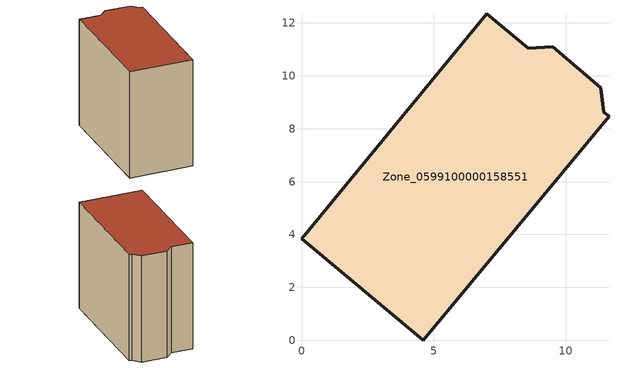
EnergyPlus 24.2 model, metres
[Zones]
Zone_0599100000158551
 floor ground (C_G): 8.57,11.05 9.51,11.11 11.32,9.55 11.44,8.63 11.63,8.48 4.6,0 0,3.84 7,12.35 z0
 wall outside (C_F): 11.44,8.63 11.32,9.55 9.51,11.11 8.57,11.05 7,12.35 0,3.84 4.6,0 11.63,8.48 11.44,8.63 z0:10.4
 roof outside (C_R): 8.57,11.05 7,12.35 0,3.84 4.6,0 11.63,8.48 11.44,8.63 11.32,9.55 9.51,11.11 z10.4
[BUILDING]
Pand.0599100000158551: North Axis=0; Terrain=City; Loads Convergence Tolerance Value=0.04; Temperature Convergence Tolerance Value=0.4; Solar Distribution=FullExterior; Maximum Number of Warmup Days=25; Minimum Number of Warmup Days=1
[Site:Location]
Rotterdam.The.Hague.AP_ZH_NLD Design_Conditions: Latitude=51.96; Longitude=4.45; Time Zone=1; Elevation=-4.5
[SITE:GROUNDTEMPERATURE:BUILDINGSURFACE]
18, 18, 18, 18, 18, 18, 18, 18, 18, 18, 18, 18
[MATERIAL] Thermal Absorptance=0.9; Solar Absorptance=0.7; Visible Absorptance=0.7
Name | Roughness | Thickness | Conductivity | Density | Specific Heat
G.TI.1946 | MediumSmooth | 0.15 | 1 | 540 | 1210
F.TI.1946 | Rough | 0.3 | 0.857143 | 1920 | 840
R.TI.1946 | MediumRough | 0.2 | 0.1 | 1500 | 1000
[CONSTRUCTION]
C_G: G.TI.1946
C_F: F.TI.1946
C_R: R.TI.1946
[ZONE]
Zone_0599100000158551: Type=1; Multiplier=1; Ceiling Height=Autocalculate; Volume=Autocalculate; Floor Area=autocalculate; Part of Total Floor Area=Yes
[ZONEINFILTRATION:DESIGNFLOWRATE]
Infil_Zone_0599100000158551: Zone or ZoneList or Space or SpaceList=Zone_0599100000158551; Schedule=AlwaysOn; Design Flow Rate Calculation Method=Flow/Area; Flow Rate per Floor Area=0.003; Constant Term Coefficient=1; Temperature Term Coefficient=0; Velocity Term Coefficient=0; Velocity Squared Term Coefficient=0
[HVACTEMPLATE:ZONE:IDEALLOADSAIRSYSTEM]
Zone_0599100000158551: Maximum Heating Supply Air Temperature=50; Minimum Cooling Supply Air Temperature=13; Maximum Heating Supply Air Humidity Ratio=0.0156; Minimum Cooling Supply Air Humidity Ratio=0.0077; Heating Limit=NoLimit; Cooling Limit=NoLimit; Dehumidification Control Type=ConstantSensibleHeatRatio; Cooling Sensible Heat Ratio=0.7; Dehumidification Setpoint=60; Humidification Control Type=None; Humidification Setpoint=30; Outdoor Air Method=None; Outdoor Air Flow Rate per Person=0.00944; Outdoor Air Flow Rate per Zone Floor Area=0; Outdoor Air Flow Rate per Zone=0; Demand Controlled Ventilation Type=None; Outdoor Air Economizer Type=NoEconomizer; Heat Recovery Type=None; Sensible Heat Recovery Effectiveness=0.7; Latent Heat Recovery Effectiveness=0.65
[ZONECONTROL:THERMOSTAT]
ThermostatControl_Zone_0599100000158551: Zone or ZoneList=Zone_0599100000158551; Control Type Schedule=DualSetpointControlType; Control 1=Thermostat_Zone_0599100000158551; Temperature Difference Between Cutout And Setpoint=0
[THERMOSTATSETPOINT:DUALSETPOINT]
Thermostat_Zone_0599100000158551: Heating Setpoint Temperature Schedule=HeatingSetpoint_Zone_0599100000158551; Cooling Setpoint Temperature Schedule=CoolingSetpoint_Zone_0599100000158551
[SCHEDULE:COMPACT]
HeatingSetpoint_Zone_0599100000158551: Through: 12/31, For: AllDays, Until: 24:00, 21
CoolingSetpoint_Zone_0599100000158551: Through: 12/31, For: AllDays, Until: 24:00, 24
DualSetpointControlType: Through: 12/31, For: AllDays, Until: 24:00, 4
AlwaysOn: Through: 12/31, For: AllDays, Until: 24:00, 1
